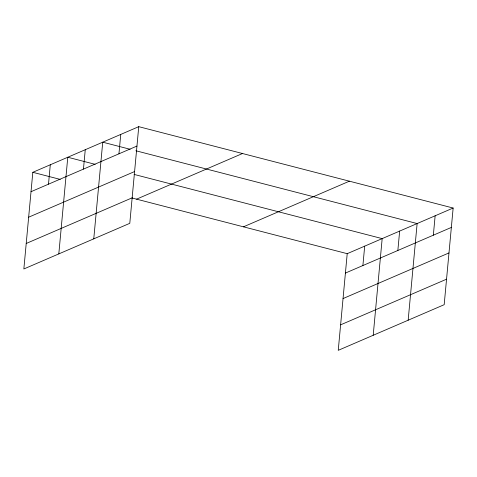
<?xml version="1.0" encoding="UTF-8"?>
<svg xmlns="http://www.w3.org/2000/svg" width="477" height="477" viewBox="0 0 477 477"><rect width="100%" height="100%" fill="white"/><g stroke="black" fill="none" stroke-linecap="round" stroke-linejoin="round"><path stroke-width="0.72" d="M138.753 126.667L32.818 172.31L23.85 268.968L129.786 223.325L138.753 126.667L453.15 208.032L444.182 304.69L338.247 350.333L347.214 253.675L453.15 208.032M48.499 184.176L50.294 164.78M58.808 253.907L67.776 157.249L95.156 164.332M83.457 169.114L85.258 149.718M93.766 238.846L102.734 142.188L130.114 149.271M118.946 153.821L120.747 134.425M362.896 265.54L364.69 246.144M373.205 335.271L382.172 238.613L134.061 174.403M397.854 250.479L399.654 231.083M408.163 320.21L417.131 223.552L135.879 150.762M433.343 235.185L435.143 215.789M31.017 191.706L136.953 146.063M28.65 217.202L134.592 171.559M26.217 243.473L132.153 197.83M136.565 199.159L242.507 153.516M243.461 226.825L349.397 181.182M345.414 273.071L451.349 227.428M343.046 298.566L448.988 252.923M340.614 324.837L446.55 279.194M32.818 172.31L60.197 179.394M132.242 198.044L347.214 253.675"/></g></svg>
